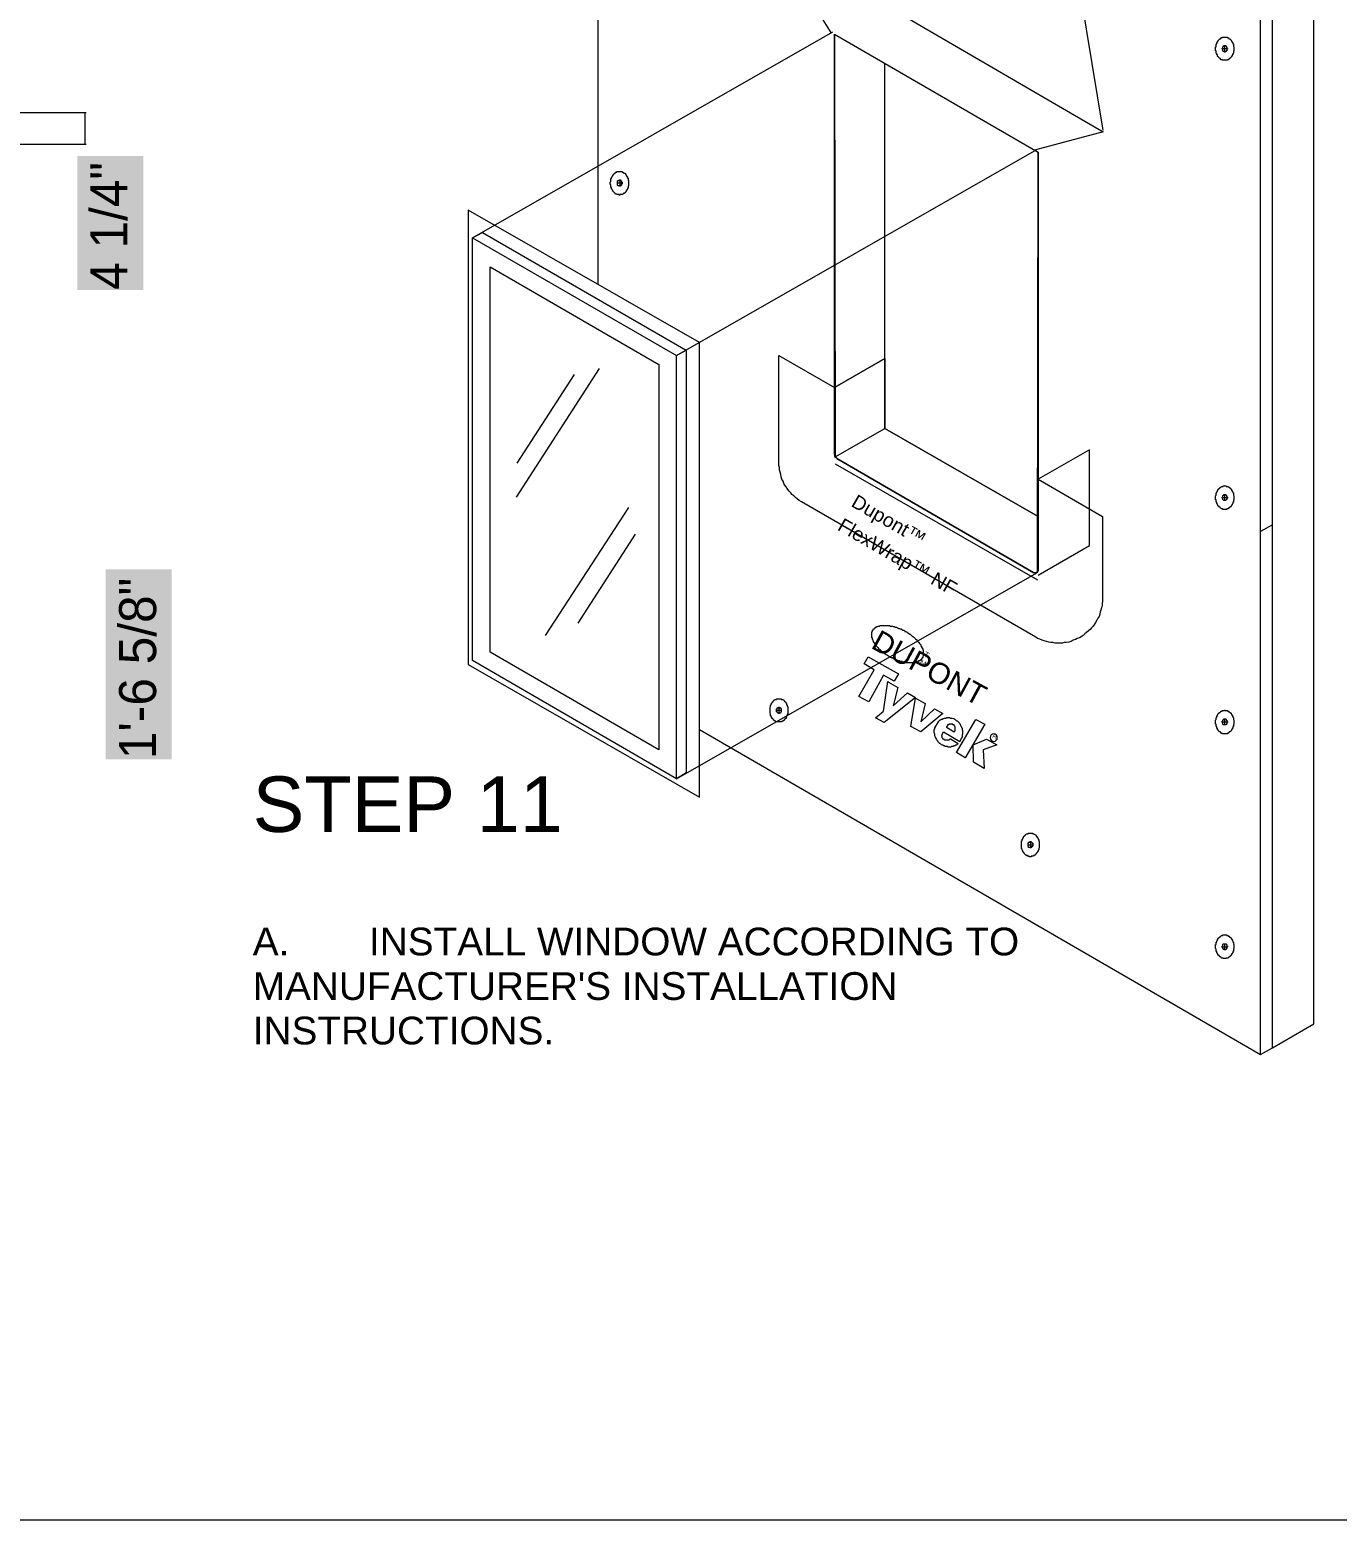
# Model space of a CAD drawing. Header units: inches. Extents: x 0 to 32.7, y -0.1 to 22.9.
# Drawn here: x 20.92 to 24.603, y 0.134 to 4.331 of the extents above; entities that cross this region are included whole.
import ezdxf

# ---------------------------------------------------------------- set-up
doc = ezdxf.new("R2010")
doc.units = ezdxf.units.IN
doc.header["$MEASUREMENT"] = 0
doc.layers.add('PDF_Geometry', color=7, linetype='Continuous', true_color=0x5d5d5d)
doc.layers.add('PDF_Solid Fills', color=7, linetype='Continuous', true_color=0xffffff)
doc.layers.add('PDF_Text', color=7, linetype='Continuous')
doc.styles.add('PDF Arial', font='arial.ttf')
doc.styles.add('PDF Chief Blueprint', font='Chief_Blueprint.ttf')

msp = doc.modelspace()

# ---------------------------------------------------------------- linework, layer by layer
at = {"layer": 'PDF_Geometry', "color": 7, "lineweight": 18}
for points in [[(0.1854, 0.1336), (0.1854, 22.8836), (32.6721, 22.8836), (32.6721, 0.1336)], [(21.0754, 4.0969), (21.0754, 4.0986)], [(21.0754, 4.0103), (21.0754, 4.0086)]]:
    msp.add_lwpolyline(points, close=True, dxfattribs=at)
for points in [[(22.8071, 2.3603), (24.3871, 1.4453), (24.3871, 3.6903), (24.3871, 4.3919), (22.5204, 5.4569), (22.5204, 3.6153)], [(23.9438, 4.0486), (23.8821, 4.4253), (23.2988, 4.7653), (23.0138, 4.5853), (23.9438, 4.0436), (23.7504, 3.9919)], [(23.1788, 4.3219), (23.0138, 4.5853)], [(23.1871, 3.6936), (23.1871, 4.3186), (23.7604, 3.9869)], [(23.1871, 4.3186), (23.1888, 3.1286)], [(21.0754, 4.0986), (21.0754, 4.0086)], [(23.7588, 2.8019), (23.7604, 3.9869), (23.7604, 3.0653)], [(23.1871, 3.3236), (23.1871, 3.6619)], [(23.1888, 3.1086), (23.7588, 2.7819)]]:
    msp.add_lwpolyline(points, dxfattribs=at)
at = {"layer": 'PDF_Geometry', "color": 254, "lineweight": 18, "true_color": 0xe1e1e1}
for points in [[(24.3871, 1.4453), (24.4204, 1.4636), (24.4204, 3.6819), (24.4204, 4.4119), (22.5538, 5.4769)], [(23.1871, 4.3186), (23.7604, 3.9869)], [(23.7604, 3.3653), (23.7604, 3.3336)], [(24.4204, 2.9369), (24.3871, 2.9186)]]:
    msp.add_lwpolyline(points, dxfattribs=at)
at = {"layer": 'PDF_Geometry', "color": 253, "lineweight": 18, "true_color": 0xa2a2a2}
for points in [[(24.4204, 1.4636), (24.5371, 1.5319), (24.5371, 4.4786), (24.4754, 4.5153), (24.3588, 4.4469), (24.4204, 4.4119), (24.5371, 4.4786)], [(23.3288, 3.4053), (23.3288, 4.2353)]]:
    msp.add_lwpolyline(points, dxfattribs=at)
at = {"layer": 'PDF_Geometry', "color": 251, "lineweight": 18, "true_color": 0x4f4f4f}
for points in [[(22.1671, 3.7453), (23.1821, 4.3253)], [(22.7421, 3.4136), (23.7571, 3.9936)], [(22.7421, 2.2219), (23.7571, 2.8019)]]:
    msp.add_lwpolyline(points, dxfattribs=at)
at = {"layer": 'PDF_Geometry', "lineweight": 18}
for points in [[(24.2854, 4.3103), (24.2871, 4.3103), (24.2888, 4.3103), (24.2904, 4.3103), (24.2921, 4.3103), (24.2938, 4.3103), (24.2938, 4.3086), (24.2954, 4.3086), (24.2971, 4.3086), (24.2971, 4.3069), (24.2988, 4.3069), (24.2988, 4.3053), (24.3004, 4.3053), (24.3021, 4.3036), (24.3038, 4.3019), (24.3038, 4.3003), (24.3054, 4.3003), (24.3054, 4.2986), (24.3071, 4.2986), (24.3071, 4.2969), (24.3071, 4.2953), (24.3088, 4.2953), (24.3088, 4.2936), (24.3088, 4.2919), (24.3104, 4.2903), (24.3104, 4.2886), (24.3104, 4.2869), (24.3104, 4.2853), (24.3104, 4.2836), (24.3121, 4.2836), (24.3121, 4.2819), (24.3121, 4.2803), (24.3121, 4.2786), (24.3121, 4.2769), (24.3121, 4.2753), (24.3121, 4.2736), (24.3121, 4.2719), (24.3104, 4.2719), (24.3104, 4.2703), (24.3104, 4.2686), (24.3104, 4.2669), (24.3104, 4.2653), (24.3088, 4.2636), (24.3088, 4.2619), (24.3088, 4.2603), (24.3071, 4.2603), (24.3071, 4.2586), (24.3071, 4.2569), (24.3054, 4.2569), (24.3054, 4.2553), (24.3038, 4.2553), (24.3038, 4.2536), (24.3021, 4.2519), (24.3004, 4.2503), (24.2988, 4.2503), (24.2988, 4.2486), (24.2971, 4.2486), (24.2971, 4.2469), (24.2954, 4.2469), (24.2938, 4.2469), (24.2938, 4.2453), (24.2921, 4.2453), (24.2904, 4.2453), (24.2888, 4.2453), (24.2871, 4.2453), (24.2854, 4.2453), (24.2838, 4.2453), (24.2821, 4.2453), (24.2804, 4.2453), (24.2788, 4.2453), (24.2788, 4.2469), (24.2771, 4.2469), (24.2754, 4.2469), (24.2754, 4.2486), (24.2738, 4.2486), (24.2738, 4.2503), (24.2721, 4.2503), (24.2704, 4.2519), (24.2688, 4.2536), (24.2688, 4.2553), (24.2671, 4.2553), (24.2671, 4.2569), (24.2654, 4.2569), (24.2654, 4.2586), (24.2654, 4.2603), (24.2638, 4.2603), (24.2638, 4.2619), (24.2638, 4.2636), (24.2621, 4.2653), (24.2621, 4.2669), (24.2621, 4.2686), (24.2621, 4.2703), (24.2621, 4.2719), (24.2604, 4.2719), (24.2604, 4.2736), (24.2604, 4.2753), (24.2604, 4.2769), (24.2604, 4.2786), (24.2604, 4.2803), (24.2604, 4.2819), (24.2604, 4.2836), (24.2621, 4.2836), (24.2621, 4.2853), (24.2621, 4.2869), (24.2621, 4.2886), (24.2621, 4.2903), (24.2638, 4.2919), (24.2638, 4.2936), (24.2638, 4.2953), (24.2654, 4.2953), (24.2654, 4.2969), (24.2654, 4.2986), (24.2671, 4.2986), (24.2671, 4.3003), (24.2688, 4.3003), (24.2688, 4.3019), (24.2704, 4.3036), (24.2721, 4.3053), (24.2738, 4.3053), (24.2738, 4.3069), (24.2754, 4.3069), (24.2754, 4.3086), (24.2771, 4.3086), (24.2788, 4.3086), (24.2788, 4.3103), (24.2804, 4.3103), (24.2821, 4.3103), (24.2838, 4.3103)], [(22.5821, 3.9319), (22.5838, 3.9319), (22.5854, 3.9319), (22.5871, 3.9319), (22.5888, 3.9319), (22.5888, 3.9303), (22.5904, 3.9303), (22.5921, 3.9303), (22.5921, 3.9286), (22.5938, 3.9286), (22.5954, 3.9269), (22.5971, 3.9269), (22.5971, 3.9253), (22.5988, 3.9253), (22.5988, 3.9236), (22.6004, 3.9219), (22.6004, 3.9203), (22.6021, 3.9203), (22.6021, 3.9186), (22.6021, 3.9169), (22.6038, 3.9169), (22.6038, 3.9153), (22.6038, 3.9136), (22.6054, 3.9136), (22.6054, 3.9119), (22.6054, 3.9103), (22.6054, 3.9086), (22.6054, 3.9069), (22.6071, 3.9069), (22.6071, 3.9053), (22.6071, 3.9036), (22.6071, 3.9019), (22.6071, 3.9003), (22.6071, 3.8986), (22.6071, 3.8969), (22.6071, 3.8953), (22.6071, 3.8936), (22.6071, 3.8919), (22.6054, 3.8903), (22.6054, 3.8886), (22.6054, 3.8869), (22.6054, 3.8853), (22.6038, 3.8853), (22.6038, 3.8836), (22.6038, 3.8819), (22.6021, 3.8803), (22.6021, 3.8786), (22.6004, 3.8786), (22.6004, 3.8769), (22.6004, 3.8753), (22.5988, 3.8753), (22.5988, 3.8736), (22.5971, 3.8736), (22.5971, 3.8719), (22.5954, 3.8719), (22.5954, 3.8703), (22.5938, 3.8703), (22.5921, 3.8703), (22.5921, 3.8686), (22.5904, 3.8686), (22.5888, 3.8669), (22.5871, 3.8669), (22.5854, 3.8669), (22.5838, 3.8669), (22.5821, 3.8669), (22.5821, 3.8653), (22.5804, 3.8653), (22.5804, 3.8669), (22.5788, 3.8669), (22.5771, 3.8669), (22.5754, 3.8669), (22.5738, 3.8669), (22.5738, 3.8686), (22.5721, 3.8686), (22.5704, 3.8686), (22.5704, 3.8703), (22.5688, 3.8703), (22.5671, 3.8719), (22.5654, 3.8736), (22.5638, 3.8753), (22.5638, 3.8769), (22.5621, 3.8769), (22.5621, 3.8786), (22.5604, 3.8803), (22.5604, 3.8819), (22.5588, 3.8819), (22.5588, 3.8836), (22.5588, 3.8853), (22.5588, 3.8869), (22.5571, 3.8869), (22.5571, 3.8886), (22.5571, 3.8903), (22.5571, 3.8919), (22.5571, 3.8936), (22.5571, 3.8953), (22.5554, 3.8953), (22.5554, 3.8969), (22.5554, 3.8986), (22.5554, 3.9003), (22.5554, 3.9019), (22.5571, 3.9036), (22.5571, 3.9053), (22.5571, 3.9069), (22.5571, 3.9086), (22.5571, 3.9103), (22.5571, 3.9119), (22.5588, 3.9119), (22.5588, 3.9136), (22.5588, 3.9153), (22.5604, 3.9169), (22.5604, 3.9186), (22.5621, 3.9203), (22.5621, 3.9219), (22.5638, 3.9219), (22.5638, 3.9236), (22.5654, 3.9236), (22.5654, 3.9253), (22.5671, 3.9253), (22.5671, 3.9269), (22.5688, 3.9269), (22.5688, 3.9286), (22.5704, 3.9286), (22.5704, 3.9303), (22.5721, 3.9303), (22.5738, 3.9303), (22.5738, 3.9319), (22.5754, 3.9319), (22.5771, 3.9319), (22.5788, 3.9319), (22.5804, 3.9319)], [(24.2854, 3.0469), (24.2871, 3.0469), (24.2888, 3.0469), (24.2904, 3.0469), (24.2904, 3.0453), (24.2921, 3.0453), (24.2938, 3.0453), (24.2954, 3.0453), (24.2954, 3.0436), (24.2971, 3.0436), (24.2988, 3.0419), (24.3004, 3.0419), (24.3004, 3.0403), (24.3021, 3.0403), (24.3021, 3.0386), (24.3038, 3.0386), (24.3038, 3.0369), (24.3054, 3.0369), (24.3054, 3.0353), (24.3054, 3.0336), (24.3071, 3.0336), (24.3071, 3.0319), (24.3088, 3.0303), (24.3088, 3.0286), (24.3088, 3.0269), (24.3104, 3.0269), (24.3104, 3.0253), (24.3104, 3.0236), (24.3104, 3.0219), (24.3104, 3.0203), (24.3121, 3.0186), (24.3121, 3.0169), (24.3121, 3.0153), (24.3121, 3.0136), (24.3121, 3.0119), (24.3121, 3.0103), (24.3121, 3.0086), (24.3121, 3.0069), (24.3104, 3.0069), (24.3104, 3.0053), (24.3104, 3.0036), (24.3104, 3.0019), (24.3104, 3.0003), (24.3088, 3.0003), (24.3088, 2.9986), (24.3088, 2.9969), (24.3071, 2.9953), (24.3071, 2.9936), (24.3054, 2.9919), (24.3054, 2.9903), (24.3038, 2.9903), (24.3038, 2.9886), (24.3021, 2.9886), (24.3021, 2.9869), (24.3004, 2.9869), (24.3004, 2.9853), (24.2988, 2.9853), (24.2988, 2.9836), (24.2971, 2.9836), (24.2954, 2.9836), (24.2954, 2.9819), (24.2938, 2.9819), (24.2921, 2.9819), (24.2921, 2.9803), (24.2904, 2.9803), (24.2888, 2.9803), (24.2871, 2.9803), (24.2854, 2.9803), (24.2838, 2.9803), (24.2821, 2.9803), (24.2804, 2.9803), (24.2804, 2.9819), (24.2788, 2.9819), (24.2771, 2.9819), (24.2754, 2.9836), (24.2738, 2.9836), (24.2738, 2.9853), (24.2721, 2.9853), (24.2721, 2.9869), (24.2704, 2.9869), (24.2704, 2.9886), (24.2688, 2.9886), (24.2688, 2.9903), (24.2671, 2.9903), (24.2671, 2.9919), (24.2654, 2.9936), (24.2654, 2.9953), (24.2638, 2.9969), (24.2638, 2.9986), (24.2638, 3.0003), (24.2621, 3.0003), (24.2621, 3.0019), (24.2621, 3.0036), (24.2621, 3.0053), (24.2621, 3.0069), (24.2604, 3.0069), (24.2604, 3.0086), (24.2604, 3.0103), (24.2604, 3.0119), (24.2604, 3.0136), (24.2604, 3.0153), (24.2604, 3.0169), (24.2604, 3.0186), (24.2621, 3.0203), (24.2621, 3.0219), (24.2621, 3.0236), (24.2621, 3.0253), (24.2621, 3.0269), (24.2638, 3.0269), (24.2638, 3.0286), (24.2638, 3.0303), (24.2654, 3.0319), (24.2654, 3.0336), (24.2671, 3.0336), (24.2671, 3.0353), (24.2671, 3.0369), (24.2688, 3.0369), (24.2688, 3.0386), (24.2704, 3.0386), (24.2704, 3.0403), (24.2721, 3.0403), (24.2721, 3.0419), (24.2738, 3.0419), (24.2754, 3.0436), (24.2771, 3.0436), (24.2771, 3.0453), (24.2788, 3.0453), (24.2804, 3.0453), (24.2821, 3.0453), (24.2821, 3.0469), (24.2838, 3.0469)], [(23.0304, 2.4469), (23.0321, 2.4469), (23.0338, 2.4469), (23.0354, 2.4469), (23.0371, 2.4469), (23.0371, 2.4453), (23.0388, 2.4453), (23.0404, 2.4453), (23.0421, 2.4436), (23.0438, 2.4436), (23.0438, 2.4419), (23.0454, 2.4419), (23.0454, 2.4403), (23.0471, 2.4403), (23.0471, 2.4386), (23.0488, 2.4386), (23.0488, 2.4369), (23.0504, 2.4353), (23.0504, 2.4336), (23.0521, 2.4336), (23.0521, 2.4319), (23.0521, 2.4303), (23.0538, 2.4303), (23.0538, 2.4286), (23.0538, 2.4269), (23.0538, 2.4253), (23.0554, 2.4253), (23.0554, 2.4236), (23.0554, 2.4219), (23.0554, 2.4203), (23.0554, 2.4186), (23.0554, 2.4169), (23.0554, 2.4153), (23.0554, 2.4136), (23.0554, 2.4119), (23.0554, 2.4103), (23.0554, 2.4086), (23.0554, 2.4069), (23.0554, 2.4053), (23.0554, 2.4036), (23.0538, 2.4036), (23.0538, 2.4019), (23.0538, 2.4003), (23.0538, 2.3986), (23.0521, 2.3986), (23.0521, 2.3969), (23.0521, 2.3953), (23.0504, 2.3953), (23.0504, 2.3936), (23.0504, 2.3919), (23.0488, 2.3919), (23.0488, 2.3903), (23.0471, 2.3903), (23.0471, 2.3886), (23.0454, 2.3886), (23.0454, 2.3869), (23.0438, 2.3869), (23.0438, 2.3853), (23.0421, 2.3853), (23.0421, 2.3836), (23.0404, 2.3836), (23.0388, 2.3836), (23.0388, 2.3819), (23.0371, 2.3819), (23.0354, 2.3819), (23.0338, 2.3819), (23.0321, 2.3819), (23.0304, 2.3819), (23.0288, 2.3819), (23.0271, 2.3819), (23.0254, 2.3819), (23.0238, 2.3819), (23.0221, 2.3819), (23.0221, 2.3836), (23.0204, 2.3836), (23.0188, 2.3836), (23.0188, 2.3853), (23.0171, 2.3853), (23.0171, 2.3869), (23.0154, 2.3869), (23.0154, 2.3886), (23.0138, 2.3886), (23.0138, 2.3903), (23.0121, 2.3903), (23.0121, 2.3919), (23.0104, 2.3919), (23.0104, 2.3936), (23.0104, 2.3953), (23.0088, 2.3953), (23.0088, 2.3969), (23.0088, 2.3986), (23.0071, 2.3986), (23.0071, 2.4003), (23.0071, 2.4019), (23.0071, 2.4036), (23.0054, 2.4053), (23.0054, 2.4069), (23.0054, 2.4086), (23.0054, 2.4103), (23.0054, 2.4119), (23.0054, 2.4136), (23.0054, 2.4153), (23.0054, 2.4169), (23.0054, 2.4186), (23.0054, 2.4203), (23.0054, 2.4219), (23.0054, 2.4236), (23.0071, 2.4253), (23.0071, 2.4269), (23.0071, 2.4286), (23.0088, 2.4303), (23.0088, 2.4319), (23.0088, 2.4336), (23.0104, 2.4336), (23.0104, 2.4353), (23.0121, 2.4369), (23.0121, 2.4386), (23.0138, 2.4386), (23.0138, 2.4403), (23.0154, 2.4403), (23.0154, 2.4419), (23.0171, 2.4419), (23.0171, 2.4436), (23.0188, 2.4436), (23.0204, 2.4453), (23.0221, 2.4453), (23.0238, 2.4453), (23.0238, 2.4469), (23.0254, 2.4469), (23.0271, 2.4469), (23.0288, 2.4469)], [(24.2854, 2.4153), (24.2871, 2.4153), (24.2871, 2.4136), (24.2888, 2.4136), (24.2904, 2.4136), (24.2921, 2.4136), (24.2938, 2.4136), (24.2938, 2.4119), (24.2954, 2.4119), (24.2971, 2.4119), (24.2971, 2.4103), (24.2988, 2.4103), (24.3004, 2.4086), (24.3021, 2.4086), (24.3021, 2.4069), (24.3038, 2.4069), (24.3038, 2.4053), (24.3054, 2.4036), (24.3054, 2.4019), (24.3071, 2.4019), (24.3071, 2.4003), (24.3071, 2.3986), (24.3088, 2.3986), (24.3088, 2.3969), (24.3088, 2.3953), (24.3104, 2.3936), (24.3104, 2.3919), (24.3104, 2.3903), (24.3104, 2.3886), (24.3121, 2.3869), (24.3121, 2.3853), (24.3121, 2.3836), (24.3121, 2.3819), (24.3121, 2.3803), (24.3121, 2.3786), (24.3121, 2.3769), (24.3121, 2.3753), (24.3104, 2.3753), (24.3104, 2.3736), (24.3104, 2.3719), (24.3104, 2.3703), (24.3104, 2.3686), (24.3088, 2.3686), (24.3088, 2.3669), (24.3088, 2.3653), (24.3088, 2.3636), (24.3071, 2.3636), (24.3071, 2.3619), (24.3071, 2.3603), (24.3054, 2.3603), (24.3054, 2.3586), (24.3038, 2.3586), (24.3038, 2.3569), (24.3021, 2.3553), (24.3004, 2.3536), (24.2988, 2.3536), (24.2988, 2.3519), (24.2971, 2.3519), (24.2971, 2.3503), (24.2954, 2.3503), (24.2938, 2.3503), (24.2938, 2.3486), (24.2921, 2.3486), (24.2904, 2.3486), (24.2888, 2.3486), (24.2871, 2.3486), (24.2854, 2.3486), (24.2838, 2.3486), (24.2821, 2.3486), (24.2804, 2.3486), (24.2788, 2.3486), (24.2788, 2.3503), (24.2771, 2.3503), (24.2754, 2.3503), (24.2754, 2.3519), (24.2738, 2.3519), (24.2738, 2.3536), (24.2721, 2.3536), (24.2704, 2.3553), (24.2688, 2.3569), (24.2688, 2.3586), (24.2671, 2.3586), (24.2671, 2.3603), (24.2654, 2.3603), (24.2654, 2.3619), (24.2654, 2.3636), (24.2638, 2.3636), (24.2638, 2.3653), (24.2638, 2.3669), (24.2638, 2.3686), (24.2621, 2.3686), (24.2621, 2.3703), (24.2621, 2.3719), (24.2621, 2.3736), (24.2621, 2.3753), (24.2604, 2.3753), (24.2604, 2.3769), (24.2604, 2.3786), (24.2604, 2.3803), (24.2604, 2.3819), (24.2604, 2.3836), (24.2604, 2.3853), (24.2604, 2.3869), (24.2621, 2.3886), (24.2621, 2.3903), (24.2621, 2.3919), (24.2621, 2.3936), (24.2638, 2.3953), (24.2638, 2.3969), (24.2638, 2.3986), (24.2654, 2.3986), (24.2654, 2.4003), (24.2654, 2.4019), (24.2671, 2.4019), (24.2671, 2.4036), (24.2688, 2.4053), (24.2688, 2.4069), (24.2704, 2.4069), (24.2704, 2.4086), (24.2721, 2.4086), (24.2738, 2.4103), (24.2754, 2.4103), (24.2754, 2.4119), (24.2771, 2.4119), (24.2788, 2.4119), (24.2788, 2.4136), (24.2804, 2.4136), (24.2821, 2.4136), (24.2838, 2.4136), (24.2854, 2.4136)], [(23.7388, 2.0686), (23.7404, 2.0686), (23.7421, 2.0686), (23.7438, 2.0686), (23.7454, 2.0686), (23.7454, 2.0669), (23.7471, 2.0669), (23.7488, 2.0669), (23.7488, 2.0653), (23.7504, 2.0653), (23.7521, 2.0636), (23.7538, 2.0636), (23.7538, 2.0619), (23.7554, 2.0619), (23.7554, 2.0603), (23.7571, 2.0603), (23.7571, 2.0586), (23.7571, 2.0569), (23.7588, 2.0569), (23.7588, 2.0553), (23.7604, 2.0536), (23.7604, 2.0519), (23.7604, 2.0503), (23.7621, 2.0503), (23.7621, 2.0486), (23.7621, 2.0469), (23.7621, 2.0453), (23.7638, 2.0453), (23.7638, 2.0436), (23.7638, 2.0419), (23.7638, 2.0403), (23.7638, 2.0386), (23.7638, 2.0369), (23.7638, 2.0353), (23.7638, 2.0336), (23.7638, 2.0319), (23.7638, 2.0303), (23.7638, 2.0286), (23.7638, 2.0269), (23.7621, 2.0253), (23.7621, 2.0236), (23.7621, 2.0219), (23.7604, 2.0203), (23.7604, 2.0186), (23.7604, 2.0169), (23.7588, 2.0169), (23.7588, 2.0153), (23.7571, 2.0136), (23.7571, 2.0119), (23.7554, 2.0119), (23.7554, 2.0103), (23.7538, 2.0103), (23.7538, 2.0086), (23.7521, 2.0086), (23.7521, 2.0069), (23.7504, 2.0069), (23.7504, 2.0053), (23.7488, 2.0053), (23.7471, 2.0053), (23.7471, 2.0036), (23.7454, 2.0036), (23.7438, 2.0036), (23.7421, 2.0036), (23.7404, 2.0036), (23.7404, 2.0019), (23.7388, 2.0019), (23.7371, 2.0019), (23.7354, 2.0019), (23.7354, 2.0036), (23.7338, 2.0036), (23.7321, 2.0036), (23.7304, 2.0036), (23.7304, 2.0053), (23.7288, 2.0053), (23.7271, 2.0053), (23.7271, 2.0069), (23.7254, 2.0069), (23.7238, 2.0086), (23.7221, 2.0103), (23.7221, 2.0119), (23.7204, 2.0119), (23.7204, 2.0136), (23.7188, 2.0136), (23.7188, 2.0153), (23.7171, 2.0169), (23.7171, 2.0186), (23.7154, 2.0203), (23.7154, 2.0219), (23.7154, 2.0236), (23.7138, 2.0253), (23.7138, 2.0269), (23.7138, 2.0286), (23.7138, 2.0303), (23.7138, 2.0319), (23.7138, 2.0336), (23.7138, 2.0353), (23.7138, 2.0369), (23.7138, 2.0386), (23.7138, 2.0403), (23.7138, 2.0419), (23.7138, 2.0436), (23.7138, 2.0453), (23.7138, 2.0469), (23.7154, 2.0469), (23.7154, 2.0486), (23.7154, 2.0503), (23.7154, 2.0519), (23.7171, 2.0519), (23.7171, 2.0536), (23.7171, 2.0553), (23.7188, 2.0553), (23.7188, 2.0569), (23.7188, 2.0586), (23.7204, 2.0586), (23.7204, 2.0603), (23.7221, 2.0603), (23.7221, 2.0619), (23.7238, 2.0619), (23.7238, 2.0636), (23.7254, 2.0636), (23.7254, 2.0653), (23.7271, 2.0653), (23.7288, 2.0669), (23.7304, 2.0669), (23.7321, 2.0669), (23.7321, 2.0686), (23.7338, 2.0686), (23.7354, 2.0686), (23.7371, 2.0686)], [(24.2854, 1.7819), (24.2871, 1.7819), (24.2888, 1.7819), (24.2904, 1.7819), (24.2921, 1.7819), (24.2921, 1.7803), (24.2938, 1.7803), (24.2954, 1.7803), (24.2954, 1.7786), (24.2971, 1.7786), (24.2988, 1.7786), (24.2988, 1.7769), (24.3004, 1.7769), (24.3004, 1.7753), (24.3021, 1.7753), (24.3021, 1.7736), (24.3038, 1.7736), (24.3038, 1.7719), (24.3054, 1.7719), (24.3054, 1.7703), (24.3071, 1.7686), (24.3071, 1.7669), (24.3088, 1.7653), (24.3088, 1.7636), (24.3088, 1.7619), (24.3104, 1.7619), (24.3104, 1.7603), (24.3104, 1.7586), (24.3104, 1.7569), (24.3104, 1.7553), (24.3121, 1.7553), (24.3121, 1.7536), (24.3121, 1.7519), (24.3121, 1.7503), (24.3121, 1.7486), (24.3121, 1.7469), (24.3121, 1.7453), (24.3121, 1.7436), (24.3104, 1.7419), (24.3104, 1.7403), (24.3104, 1.7386), (24.3104, 1.7369), (24.3104, 1.7353), (24.3088, 1.7353), (24.3088, 1.7336), (24.3088, 1.7319), (24.3071, 1.7303), (24.3071, 1.7286), (24.3054, 1.7286), (24.3054, 1.7269), (24.3054, 1.7253), (24.3038, 1.7253), (24.3038, 1.7236), (24.3021, 1.7236), (24.3021, 1.7219), (24.3004, 1.7219), (24.3004, 1.7203), (24.2988, 1.7203), (24.2971, 1.7186), (24.2954, 1.7186), (24.2954, 1.7169), (24.2938, 1.7169), (24.2921, 1.7169), (24.2904, 1.7169), (24.2904, 1.7153), (24.2888, 1.7153), (24.2871, 1.7153), (24.2854, 1.7153), (24.2838, 1.7153), (24.2821, 1.7153), (24.2821, 1.7169), (24.2804, 1.7169), (24.2788, 1.7169), (24.2771, 1.7169), (24.2771, 1.7186), (24.2754, 1.7186), (24.2738, 1.7203), (24.2721, 1.7203), (24.2721, 1.7219), (24.2704, 1.7219), (24.2704, 1.7236), (24.2688, 1.7236), (24.2688, 1.7253), (24.2671, 1.7253), (24.2671, 1.7269), (24.2671, 1.7286), (24.2654, 1.7286), (24.2654, 1.7303), (24.2638, 1.7319), (24.2638, 1.7336), (24.2638, 1.7353), (24.2621, 1.7353), (24.2621, 1.7369), (24.2621, 1.7386), (24.2621, 1.7403), (24.2621, 1.7419), (24.2604, 1.7436), (24.2604, 1.7453), (24.2604, 1.7469), (24.2604, 1.7486), (24.2604, 1.7503), (24.2604, 1.7519), (24.2604, 1.7536), (24.2604, 1.7553), (24.2621, 1.7553), (24.2621, 1.7569), (24.2621, 1.7586), (24.2621, 1.7603), (24.2621, 1.7619), (24.2638, 1.7619), (24.2638, 1.7636), (24.2638, 1.7653), (24.2654, 1.7669), (24.2654, 1.7686), (24.2671, 1.7703), (24.2671, 1.7719), (24.2688, 1.7719), (24.2688, 1.7736), (24.2704, 1.7736), (24.2704, 1.7753), (24.2721, 1.7753), (24.2721, 1.7769), (24.2738, 1.7769), (24.2738, 1.7786), (24.2754, 1.7786), (24.2771, 1.7803), (24.2788, 1.7803), (24.2804, 1.7803), (24.2804, 1.7819), (24.2821, 1.7819), (24.2838, 1.7819)]]:
    msp.add_lwpolyline(points, close=True, dxfattribs=at)
at = {"layer": 'PDF_Geometry', "color": 251, "lineweight": 18, "true_color": 0x686868}
for points in [[(24.2854, 4.2869), (24.2871, 4.2869), (24.2888, 4.2869), (24.2888, 4.2853), (24.2904, 4.2853), (24.2904, 4.2836), (24.2921, 4.2836), (24.2921, 4.2819), (24.2921, 4.2803), (24.2921, 4.2786), (24.2938, 4.2786), (24.2938, 4.2769), (24.2921, 4.2769), (24.2921, 4.2753), (24.2921, 4.2736), (24.2921, 4.2719), (24.2904, 4.2719), (24.2904, 4.2703), (24.2888, 4.2703), (24.2871, 4.2703), (24.2871, 4.2686), (24.2854, 4.2686), (24.2854, 4.2703), (24.2838, 4.2703), (24.2821, 4.2703), (24.2821, 4.2719), (24.2804, 4.2719), (24.2804, 4.2736), (24.2804, 4.2753), (24.2804, 4.2769), (24.2788, 4.2769), (24.2788, 4.2786), (24.2804, 4.2803), (24.2804, 4.2819), (24.2804, 4.2836), (24.2821, 4.2836), (24.2821, 4.2853), (24.2838, 4.2853), (24.2838, 4.2869)], [(22.5821, 3.9086), (22.5838, 3.9086), (22.5838, 3.9069), (22.5854, 3.9069), (22.5854, 3.9053), (22.5871, 3.9053), (22.5871, 3.9036), (22.5871, 3.9019), (22.5888, 3.9019), (22.5888, 3.9003), (22.5888, 3.8986), (22.5888, 3.8969), (22.5871, 3.8969), (22.5871, 3.8953), (22.5871, 3.8936), (22.5854, 3.8936), (22.5854, 3.8919), (22.5838, 3.8919), (22.5838, 3.8903), (22.5821, 3.8903), (22.5804, 3.8903), (22.5804, 3.8919), (22.5788, 3.8919), (22.5771, 3.8919), (22.5771, 3.8936), (22.5754, 3.8936), (22.5754, 3.8953), (22.5754, 3.8969), (22.5754, 3.8986), (22.5754, 3.9003), (22.5754, 3.9019), (22.5754, 3.9036), (22.5754, 3.9053), (22.5771, 3.9053), (22.5771, 3.9069), (22.5788, 3.9069), (22.5804, 3.9069), (22.5804, 3.9086)], [(24.2854, 3.0219), (24.2871, 3.0219), (24.2888, 3.0219), (24.2888, 3.0203), (24.2904, 3.0203), (24.2904, 3.0186), (24.2921, 3.0186), (24.2921, 3.0169), (24.2921, 3.0153), (24.2938, 3.0153), (24.2938, 3.0136), (24.2938, 3.0119), (24.2921, 3.0119), (24.2921, 3.0103), (24.2921, 3.0086), (24.2904, 3.0086), (24.2904, 3.0069), (24.2888, 3.0053), (24.2871, 3.0053), (24.2854, 3.0053), (24.2838, 3.0053), (24.2821, 3.0069), (24.2821, 3.0086), (24.2804, 3.0086), (24.2804, 3.0103), (24.2804, 3.0119), (24.2788, 3.0119), (24.2788, 3.0136), (24.2788, 3.0153), (24.2804, 3.0153), (24.2804, 3.0169), (24.2804, 3.0186), (24.2821, 3.0186), (24.2821, 3.0203), (24.2838, 3.0203), (24.2838, 3.0219)], [(23.4354, 2.5636), (23.4338, 2.5619), (23.4338, 2.5603), (23.4321, 2.5603), (23.4321, 2.5586), (23.4304, 2.5569), (23.4288, 2.5569), (23.4288, 2.5553), (23.4271, 2.5553), (23.4271, 2.5536), (23.4254, 2.5536), (23.4238, 2.5536), (23.4238, 2.5519), (23.4221, 2.5519), (23.4204, 2.5519), (23.4204, 2.5503), (23.4188, 2.5503), (23.4171, 2.5503), (23.4154, 2.5503), (23.4154, 2.5486), (23.4138, 2.5486), (23.4121, 2.5486), (23.4104, 2.5486), (23.4088, 2.5486), (23.4071, 2.5486), (23.4054, 2.5486), (23.4038, 2.5486), (23.4021, 2.5486), (23.4004, 2.5486), (23.3988, 2.5486), (23.3971, 2.5486), (23.3954, 2.5486), (23.3938, 2.5486), (23.3921, 2.5486), (23.3904, 2.5486), (23.3888, 2.5486), (23.3871, 2.5486), (23.3854, 2.5486), (23.3838, 2.5503), (23.3821, 2.5503), (23.3804, 2.5503), (23.3788, 2.5503), (23.3771, 2.5519), (23.3754, 2.5519), (23.3738, 2.5519), (23.3721, 2.5519), (23.3704, 2.5536), (23.3688, 2.5536), (23.3671, 2.5536), (23.3654, 2.5553), (23.3638, 2.5553), (23.3621, 2.5553), (23.3604, 2.5569), (23.3588, 2.5569), (23.3571, 2.5586), (23.3554, 2.5586), (23.3538, 2.5586), (23.3538, 2.5603), (23.3521, 2.5603), (23.3504, 2.5619), (23.3488, 2.5619), (23.3471, 2.5619), (23.3454, 2.5636), (23.3438, 2.5636), (23.3438, 2.5653), (23.3421, 2.5653), (23.3404, 2.5669), (23.3388, 2.5669), (23.3371, 2.5686), (23.3354, 2.5686), (23.3354, 2.5703), (23.3338, 2.5703), (23.3321, 2.5719), (23.3304, 2.5719), (23.3304, 2.5736), (23.3288, 2.5736), (23.3271, 2.5753), (23.3254, 2.5753), (23.3254, 2.5769), (23.3238, 2.5786), (23.3221, 2.5786), (23.3204, 2.5803), (23.3188, 2.5819), (23.3171, 2.5819), (23.3171, 2.5836), (23.3154, 2.5853), (23.3138, 2.5869), (23.3121, 2.5869), (23.3121, 2.5886), (23.3104, 2.5886), (23.3104, 2.5903), (23.3088, 2.5919), (23.3071, 2.5936), (23.3054, 2.5953), (23.3038, 2.5969), (23.3038, 2.5986), (23.3021, 2.5986), (23.3021, 2.6003), (23.3004, 2.6019), (23.3004, 2.6036), (23.2988, 2.6036), (23.2988, 2.6053), (23.2971, 2.6069), (23.2971, 2.6086), (23.2954, 2.6103), (23.2954, 2.6119), (23.2938, 2.6136), (23.2938, 2.6153), (23.2938, 2.6169), (23.2938, 2.6186), (23.2921, 2.6186), (23.2921, 2.6203), (23.2921, 2.6219), (23.2921, 2.6236), (23.2921, 2.6253), (23.2921, 2.6269), (23.2921, 2.6286), (23.2921, 2.6303), (23.2921, 2.6319), (23.2921, 2.6336), (23.2921, 2.6353), (23.2938, 2.6369), (23.2938, 2.6386), (23.2938, 2.6403), (23.2954, 2.6403), (23.2954, 2.6419), (23.2971, 2.6419), (23.2971, 2.6436), (23.2988, 2.6436), (23.2988, 2.6453), (23.3004, 2.6453), (23.3004, 2.6469), (23.3021, 2.6469), (23.3021, 2.6486), (23.3038, 2.6486), (23.3054, 2.6486), (23.3054, 2.6503), (23.3071, 2.6503), (23.3088, 2.6503), (23.3088, 2.6519), (23.3104, 2.6519), (23.3121, 2.6519), (23.3138, 2.6519), (23.3154, 2.6536), (23.3171, 2.6536), (23.3188, 2.6536), (23.3204, 2.6536), (23.3221, 2.6536), (23.3238, 2.6536), (23.3254, 2.6536), (23.3271, 2.6536), (23.3288, 2.6536), (23.3304, 2.6536), (23.3321, 2.6536), (23.3338, 2.6536), (23.3354, 2.6536), (23.3371, 2.6536), (23.3388, 2.6536), (23.3404, 2.6536), (23.3421, 2.6536), (23.3438, 2.6519), (23.3454, 2.6519), (23.3471, 2.6519), (23.3488, 2.6519), (23.3504, 2.6519), (23.3521, 2.6503), (23.3538, 2.6503), (23.3554, 2.6503), (23.3571, 2.6486), (23.3588, 2.6486), (23.3604, 2.6486), (23.3621, 2.6486), (23.3638, 2.6469), (23.3654, 2.6469), (23.3671, 2.6453), (23.3688, 2.6453), (23.3704, 2.6453), (23.3721, 2.6436), (23.3738, 2.6436), (23.3754, 2.6436), (23.3754, 2.6419), (23.3771, 2.6419), (23.3788, 2.6403), (23.3804, 2.6403), (23.3821, 2.6403), (23.3838, 2.6386), (23.3854, 2.6386), (23.3854, 2.6369), (23.3871, 2.6369), (23.3888, 2.6353), (23.3904, 2.6353), (23.3921, 2.6336), (23.3938, 2.6319), (23.3954, 2.6319), (23.3971, 2.6303), (23.3988, 2.6303), (23.3988, 2.6286), (23.4004, 2.6286), (23.4021, 2.6269), (23.4038, 2.6253), (23.4054, 2.6236), (23.4071, 2.6236), (23.4071, 2.6219), (23.4088, 2.6219), (23.4104, 2.6203), (23.4121, 2.6186), (23.4138, 2.6169), (23.4154, 2.6153), (23.4171, 2.6153), (23.4171, 2.6136), (23.4188, 2.6136), (23.4188, 2.6119), (23.4204, 2.6103), (23.4221, 2.6086), (23.4238, 2.6069), (23.4254, 2.6053), (23.4254, 2.6036), (23.4271, 2.6019), (23.4288, 2.6003), (23.4288, 2.5986), (23.4304, 2.5986), (23.4304, 2.5969), (23.4304, 2.5953), (23.4321, 2.5953), (23.4321, 2.5936), (23.4321, 2.5919), (23.4338, 2.5919), (23.4338, 2.5903), (23.4338, 2.5886), (23.4354, 2.5886), (23.4354, 2.5869), (23.4354, 2.5853), (23.4354, 2.5836), (23.4371, 2.5836), (23.4371, 2.5819), (23.4371, 2.5803), (23.4371, 2.5786), (23.4371, 2.5769), (23.4371, 2.5753), (23.4371, 2.5736), (23.4371, 2.5719), (23.4371, 2.5703), (23.4371, 2.5686), (23.4371, 2.5669), (23.4354, 2.5653)], [(23.3671, 2.5169), (23.3554, 2.4969), (23.3254, 2.5136), (23.2838, 2.4386), (23.2554, 2.4536), (23.2988, 2.5286), (23.2704, 2.5453), (23.2821, 2.5653)], [(23.3388, 2.4936), (23.3654, 2.4786), (23.3521, 2.4269), (23.3921, 2.4636), (23.4154, 2.4503), (23.3271, 2.3803), (23.3021, 2.3936), (23.3254, 2.4119), (23.3371, 2.4953)], [(23.4421, 2.4336), (23.4304, 2.3819), (23.4688, 2.4186), (23.4921, 2.4053), (23.4304, 2.3536), (23.4021, 2.3686), (23.4154, 2.4486)], [(23.0304, 2.4236), (23.0321, 2.4236), (23.0321, 2.4219), (23.0338, 2.4219), (23.0354, 2.4219), (23.0354, 2.4203), (23.0354, 2.4186), (23.0371, 2.4186), (23.0371, 2.4169), (23.0371, 2.4153), (23.0371, 2.4136), (23.0371, 2.4119), (23.0371, 2.4103), (23.0354, 2.4103), (23.0354, 2.4086), (23.0338, 2.4069), (23.0321, 2.4069), (23.0321, 2.4053), (23.0304, 2.4053), (23.0288, 2.4053), (23.0288, 2.4069), (23.0271, 2.4069), (23.0271, 2.4086), (23.0254, 2.4086), (23.0254, 2.4103), (23.0238, 2.4103), (23.0238, 2.4119), (23.0238, 2.4136), (23.0238, 2.4153), (23.0238, 2.4169), (23.0238, 2.4186), (23.0254, 2.4186), (23.0254, 2.4203), (23.0254, 2.4219), (23.0271, 2.4219), (23.0288, 2.4219), (23.0288, 2.4236)], [(23.5371, 2.3803), (23.5354, 2.3819), (23.5338, 2.3836), (23.5321, 2.3836), (23.5304, 2.3853), (23.5288, 2.3869), (23.5271, 2.3886), (23.5254, 2.3886), (23.5238, 2.3903), (23.5221, 2.3903), (23.5188, 2.3919), (23.5171, 2.3919), (23.5154, 2.3919), (23.5138, 2.3919), (23.5104, 2.3936), (23.5088, 2.3936), (23.5071, 2.3936), (23.5038, 2.3936), (23.5021, 2.3936), (23.5004, 2.3919), (23.4988, 2.3919), (23.4954, 2.3919), (23.4938, 2.3903), (23.4921, 2.3903), (23.4904, 2.3886), (23.4871, 2.3886), (23.4854, 2.3869), (23.4838, 2.3869), (23.4821, 2.3853), (23.4804, 2.3836), (23.4788, 2.3819), (23.4688, 2.3653), (23.4688, 2.3619), (23.4671, 2.3603), (23.4671, 2.3586), (23.4671, 2.3553), (23.4671, 2.3536), (23.4671, 2.3519), (23.4688, 2.3486), (23.4688, 2.3469), (23.4688, 2.3453), (23.4688, 2.3436), (23.4704, 2.3403), (23.4704, 2.3386), (23.4721, 2.3369), (23.4721, 2.3353), (23.4738, 2.3319), (23.4754, 2.3303), (23.4771, 2.3286), (23.4771, 2.3269), (23.4788, 2.3253), (23.4804, 2.3236), (23.4821, 2.3219), (23.4838, 2.3219), (23.4854, 2.3203), (23.4871, 2.3186), (23.4904, 2.3169), (23.4921, 2.3169), (23.4938, 2.3153), (23.4954, 2.3153), (23.4988, 2.3136), (23.5004, 2.3136), (23.5021, 2.3136), (23.5038, 2.3136), (23.5071, 2.3119), (23.5088, 2.3119), (23.5104, 2.3119), (23.5138, 2.3119), (23.5154, 2.3119), (23.5171, 2.3136), (23.5204, 2.3136), (23.5221, 2.3136), (23.5238, 2.3153), (23.5254, 2.3153), (23.5288, 2.3169), (23.5304, 2.3169), (23.5321, 2.3186), (23.5338, 2.3203), (23.5354, 2.3203), (23.5138, 2.3336), (23.5121, 2.3336), (23.5121, 2.3319), (23.5104, 2.3319), (23.5088, 2.3303), (23.5071, 2.3303), (23.5054, 2.3303), (23.5038, 2.3303), (23.5021, 2.3303), (23.5004, 2.3303), (23.4988, 2.3303), (23.4971, 2.3303), (23.4971, 2.3319), (23.4954, 2.3319), (23.4938, 2.3336), (23.4921, 2.3336), (23.4921, 2.3353), (23.4904, 2.3369), (23.4904, 2.3386), (23.4904, 2.3403), (23.4904, 2.3419), (23.4888, 2.3419), (23.4888, 2.3436), (23.4904, 2.3436), (23.4904, 2.3453), (23.4904, 2.3469), (23.4938, 2.3536), (23.5404, 2.3269), (23.5454, 2.3369), (23.5471, 2.3403), (23.5471, 2.3419), (23.5471, 2.3436), (23.5471, 2.3453), (23.5488, 2.3486), (23.5488, 2.3503), (23.5488, 2.3519), (23.5488, 2.3553), (23.5488, 2.3569), (23.5471, 2.3586), (23.5471, 2.3603), (23.5471, 2.3636), (23.5454, 2.3653), (23.5454, 2.3669), (23.5438, 2.3686), (23.5438, 2.3703), (23.5421, 2.3736), (23.5421, 2.3753), (23.5404, 2.3769), (23.5388, 2.3786)], [(23.5021, 2.3669), (23.5238, 2.3536), (23.5238, 2.3553), (23.5254, 2.3553), (23.5254, 2.3569), (23.5271, 2.3569), (23.5271, 2.3586), (23.5271, 2.3603), (23.5271, 2.3619), (23.5271, 2.3636), (23.5271, 2.3653), (23.5271, 2.3669), (23.5271, 2.3686), (23.5254, 2.3686), (23.5254, 2.3703), (23.5238, 2.3719), (23.5238, 2.3736), (23.5221, 2.3736), (23.5204, 2.3736), (23.5204, 2.3753), (23.5188, 2.3753), (23.5171, 2.3753), (23.5154, 2.3753), (23.5138, 2.3753), (23.5121, 2.3753), (23.5104, 2.3753), (23.5088, 2.3753), (23.5088, 2.3736), (23.5071, 2.3736), (23.5054, 2.3736), (23.5054, 2.3719), (23.5038, 2.3703), (23.5038, 2.3686), (23.5021, 2.3686)], [(23.6104, 2.3753), (23.5554, 2.2803), (23.5304, 2.2953), (23.5854, 2.3886)], [(24.2854, 2.3903), (24.2871, 2.3903), (24.2888, 2.3903), (24.2888, 2.3886), (24.2904, 2.3886), (24.2904, 2.3869), (24.2921, 2.3869), (24.2921, 2.3853), (24.2921, 2.3836), (24.2938, 2.3819), (24.2938, 2.3803), (24.2921, 2.3803), (24.2921, 2.3786), (24.2921, 2.3769), (24.2921, 2.3753), (24.2904, 2.3753), (24.2904, 2.3736), (24.2888, 2.3736), (24.2871, 2.3736), (24.2854, 2.3736), (24.2838, 2.3736), (24.2821, 2.3736), (24.2821, 2.3753), (24.2804, 2.3753), (24.2804, 2.3769), (24.2804, 2.3786), (24.2804, 2.3803), (24.2788, 2.3803), (24.2788, 2.3819), (24.2788, 2.3836), (24.2804, 2.3836), (24.2804, 2.3853), (24.2804, 2.3869), (24.2821, 2.3869), (24.2821, 2.3886), (24.2838, 2.3886), (24.2838, 2.3903)], [(23.6154, 2.3336), (23.6438, 2.3169), (23.6054, 2.3036), (23.6088, 2.2503), (23.5788, 2.2686), (23.5771, 2.3169)], [(23.7388, 2.0453), (23.7404, 2.0453), (23.7404, 2.0436), (23.7421, 2.0436), (23.7421, 2.0419), (23.7438, 2.0419), (23.7438, 2.0403), (23.7454, 2.0403), (23.7454, 2.0386), (23.7454, 2.0369), (23.7454, 2.0353), (23.7454, 2.0336), (23.7454, 2.0319), (23.7438, 2.0319), (23.7438, 2.0303), (23.7421, 2.0303), (23.7421, 2.0286), (23.7404, 2.0286), (23.7404, 2.0269), (23.7388, 2.0269), (23.7371, 2.0269), (23.7371, 2.0286), (23.7354, 2.0286), (23.7338, 2.0286), (23.7338, 2.0303), (23.7321, 2.0319), (23.7321, 2.0336), (23.7321, 2.0353), (23.7321, 2.0369), (23.7321, 2.0386), (23.7321, 2.0403), (23.7338, 2.0403), (23.7338, 2.0419), (23.7338, 2.0436), (23.7354, 2.0436), (23.7371, 2.0436), (23.7371, 2.0453)], [(24.2854, 1.7569), (24.2871, 1.7569), (24.2888, 1.7569), (24.2904, 1.7569), (24.2904, 1.7553), (24.2921, 1.7553), (24.2921, 1.7536), (24.2921, 1.7519), (24.2921, 1.7503), (24.2938, 1.7503), (24.2938, 1.7486), (24.2921, 1.7469), (24.2921, 1.7453), (24.2921, 1.7436), (24.2904, 1.7436), (24.2904, 1.7419), (24.2888, 1.7419), (24.2888, 1.7403), (24.2871, 1.7403), (24.2854, 1.7403), (24.2838, 1.7403), (24.2838, 1.7419), (24.2821, 1.7419), (24.2821, 1.7436), (24.2804, 1.7436), (24.2804, 1.7453), (24.2804, 1.7469), (24.2788, 1.7469), (24.2788, 1.7486), (24.2788, 1.7503), (24.2804, 1.7503), (24.2804, 1.7519), (24.2804, 1.7536), (24.2804, 1.7553), (24.2821, 1.7553), (24.2821, 1.7569), (24.2838, 1.7569)]]:
    msp.add_lwpolyline(points, close=True, dxfattribs=at)
for points in [[(24.2854, 4.2869), (24.2854, 4.2686)], [(24.2788, 4.2786), (24.2938, 4.2786)], [(24.3871, 1.4453), (24.3871, 3.6903), (24.3871, 3.9903)], [(22.5821, 3.9086), (22.5821, 3.8903)], [(22.5754, 3.9003), (22.5888, 3.9003)], [(22.5238, 3.3769), (22.2904, 3.0153)], [(22.4538, 3.3603), (22.2921, 3.1103)], [(22.6071, 2.9853), (22.3721, 2.6253)], [(24.2788, 3.0136), (24.2938, 3.0136)], [(24.2854, 3.0219), (24.2854, 3.0053)], [(22.6254, 2.9103), (22.4638, 2.6603)], [(23.0238, 2.4153), (23.0371, 2.4153)], [(23.0304, 2.4236), (23.0304, 2.4053)], [(24.2788, 2.3819), (24.2938, 2.3819)], [(24.2854, 2.3903), (24.2854, 2.3736)], [(23.7321, 2.0353), (23.7454, 2.0353)], [(23.7388, 2.0453), (23.7388, 2.0269)], [(24.2788, 1.7486), (24.2938, 1.7486)], [(24.2854, 1.7569), (24.2854, 1.7403)]]:
    msp.add_lwpolyline(points, dxfattribs=at)
at = {"layer": 'PDF_Geometry', "color": 9, "lineweight": 18, "true_color": 0xc2c2c2}
for points in [[(19.9571, 4.0986), (21.0788, 4.0986)], [(19.9954, 4.0086), (21.0788, 4.0086)]]:
    msp.add_lwpolyline(points, dxfattribs=at)
at = {"layer": 'PDF_Geometry', "color": 252, "lineweight": 18, "true_color": 0x959595}
for points in [[(22.1554, 3.8236), (22.1554, 2.5436), (22.8071, 2.1703), (22.8071, 3.4503)], [(22.2171, 2.5786), (22.2171, 3.6636), (22.6921, 3.3886), (22.6921, 2.3036)]]:
    msp.add_lwpolyline(points, close=True, dxfattribs=at)
for points in [[(22.7421, 2.2219), (22.1671, 2.5553), (22.1671, 3.7453), (22.1954, 3.7603), (22.7688, 3.4286), (22.7688, 2.2386), (22.7421, 2.2219), (22.7421, 3.4136)], [(22.1671, 3.7453), (22.7421, 3.4136), (22.7688, 3.4286)]]:
    msp.add_lwpolyline(points, dxfattribs=at)
at = {"layer": 'PDF_Geometry', "color": 254, "lineweight": 18, "true_color": 0xe1e1e1}
msp.add_lwpolyline([(23.1871, 3.6936), (23.1871, 3.6619)], close=True, dxfattribs=at)
at = {"layer": 'PDF_Geometry', "color": 253, "lineweight": 18, "true_color": 0xb2b2b2}
for points in [[(23.7604, 3.0653), (23.9421, 2.9603), (23.9421, 2.7286), (23.9421, 2.7219), (23.9404, 2.7153), (23.9404, 2.7103), (23.9388, 2.7036), (23.9371, 2.6969), (23.9354, 2.6919), (23.9338, 2.6853), (23.9321, 2.6786), (23.9288, 2.6736), (23.9254, 2.6686), (23.9221, 2.6619), (23.9188, 2.6569), (23.9154, 2.6519), (23.9104, 2.6469), (23.9071, 2.6419), (23.9021, 2.6386), (23.8971, 2.6336), (23.8921, 2.6303), (23.8871, 2.6253), (23.8821, 2.6219), (23.8771, 2.6186), (23.8704, 2.6169), (23.8654, 2.6136), (23.8588, 2.6119), (23.8538, 2.6086), (23.8471, 2.6069), (23.8404, 2.6053), (23.8338, 2.6053), (23.8288, 2.6036), (23.8221, 2.6036), (23.8154, 2.6036), (23.8088, 2.6036), (23.8021, 2.6053), (23.7954, 2.6053), (23.7904, 2.6069), (23.7838, 2.6086), (23.7771, 2.6103), (23.7721, 2.6119), (23.7654, 2.6153), (23.7588, 2.6169), (23.7538, 2.6203), (23.0938, 3.0019), (23.0871, 3.0053), (23.0821, 3.0103), (23.0771, 3.0136), (23.0721, 3.0186), (23.0671, 3.0219), (23.0638, 3.0269), (23.0588, 3.0319), (23.0554, 3.0369), (23.0504, 3.0436), (23.0471, 3.0486), (23.0438, 3.0536), (23.0421, 3.0603), (23.0388, 3.0653), (23.0371, 3.0719), (23.0354, 3.0786), (23.0338, 3.0853), (23.0321, 3.0919), (23.0321, 3.0986), (23.0304, 3.1036), (23.0304, 3.1103), (23.0304, 3.4136), (23.1871, 3.3236), (23.3288, 3.4053), (23.3288, 3.2086), (23.7604, 2.9603), (23.3288, 3.2086)], [(23.1938, 3.1236), (23.1921, 3.1253), (23.1904, 3.1253), (23.1904, 3.1269), (23.1888, 3.1269), (23.1888, 3.1286), (23.3288, 3.2086), (23.3288, 3.4053), (23.1871, 3.3236)], [(23.3288, 3.4053), (23.3288, 3.4053)], [(23.1871, 3.1353), (23.1871, 3.3236), (23.1871, 3.1353), (23.1871, 3.1336), (23.1871, 3.1319), (23.1871, 3.1303), (23.1888, 3.1286)], [(23.7604, 2.7953), (23.9054, 2.8786), (23.9054, 3.1486), (23.7604, 3.0653), (23.7604, 2.8086), (23.7604, 2.8069), (23.7588, 2.8069), (23.7588, 2.8053), (23.7588, 2.8036), (23.7571, 2.8036), (23.7554, 2.8019), (23.7538, 2.8019), (23.7521, 2.8019), (23.7504, 2.8019), (23.7488, 2.8019), (23.1938, 3.1236), (23.7488, 2.8019)], [(23.7604, 2.9603), (23.7604, 2.8103), (23.7604, 2.8086)]]:
    msp.add_lwpolyline(points, dxfattribs=at)
at = {"layer": 'PDF_Geometry', "color": 251, "lineweight": 18, "true_color": 0x686868}
for points in [[(23.6354, 2.3486), (23.6299, 2.3486), (23.6254, 2.3438), (23.6254, 2.3378)], [(23.6254, 2.3378), (23.6254, 2.3318), (23.6299, 2.3269), (23.6354, 2.3269)], [(23.6454, 2.3378), (23.6454, 2.3438), (23.641, 2.3486), (23.6354, 2.3486)], [(23.6354, 2.3269), (23.641, 2.3269), (23.6454, 2.3318), (23.6454, 2.3378)]]:
    msp.add_open_spline(points, degree=3, dxfattribs=at)
at = {"layer": 'PDF_Solid Fills', "lineweight": 5, "transparency": 33554559}
for points in [[(21.0538, 3.5986), (21.0538, 3.9753), (21.2404, 3.5986), (21.2404, 3.9753)], [(21.1338, 2.2769), (21.1338, 2.8119), (21.3204, 2.2769), (21.3204, 2.8119)]]:
    msp.add_solid(points, dxfattribs=at)

# ---------------------------------------------------------------- texts
at = {"layer": 'PDF_Text', "char_height": 0.10441, "attachment_point": 7, "rotation": 90, "style": 'PDF Chief Blueprint'}
for s, insert in [('4 1/4"', (21.1963, 3.5986)), ('1\'-6 5/8"', (21.2777, 2.2769))]:
    msp.add_mtext(s, dxfattribs=dict(at, insert=insert))
at = {"layer": 'PDF_Text', "color": 250, "true_color": 0x1c1c1c, "attachment_point": 7, "rotation": 329.9511, "style": 'PDF Arial'}
for s, insert, char_height in [('Dupont™', (23.2251, 2.9805), 0.03899), ('FlexWrap™ NF', (23.1867, 2.914), 0.038991)]:
    msp.add_mtext(s, dxfattribs=dict(at, insert=insert, char_height=char_height))
at = {"layer": 'PDF_Text', "color": 251, "true_color": 0x686868, "attachment_point": 7, "rotation": 331.478}
for s, insert, char_height, style in [('DUPONT', (23.2861, 2.5907), 0.05918, 'PDF Arial'), ('T', (23.4367, 2.5675), 0.0156, 'PDF Arial'), ('M', (23.4243, 2.5448), 0.0156, 'PDF Arial'), ('R', (23.6299, 2.3383), 0.0129, 'PDF Chief Blueprint')]:
    msp.add_mtext(s, dxfattribs=dict(at, insert=insert, char_height=char_height, style=style))
at = {"layer": 'PDF_Text', "attachment_point": 7, "style": 'PDF Arial'}
for s, insert, char_height in [('STEP 11', (21.5481, 2.0698), 0.15628), ('A.', (21.5484, 1.7246), 0.07814), ('INSTALL WINDOW ACCORDING TO', (21.8757, 1.7232), 0.078138), ("MANUFACTURER'S INSTALLATION", (21.5484, 1.5978), 0.078138), ('INSTRUCTIONS.', (21.5484, 1.4724), 0.078138)]:
    msp.add_mtext(s, dxfattribs=dict(at, insert=insert, char_height=char_height))

doc.saveas('drawing.dxf')
